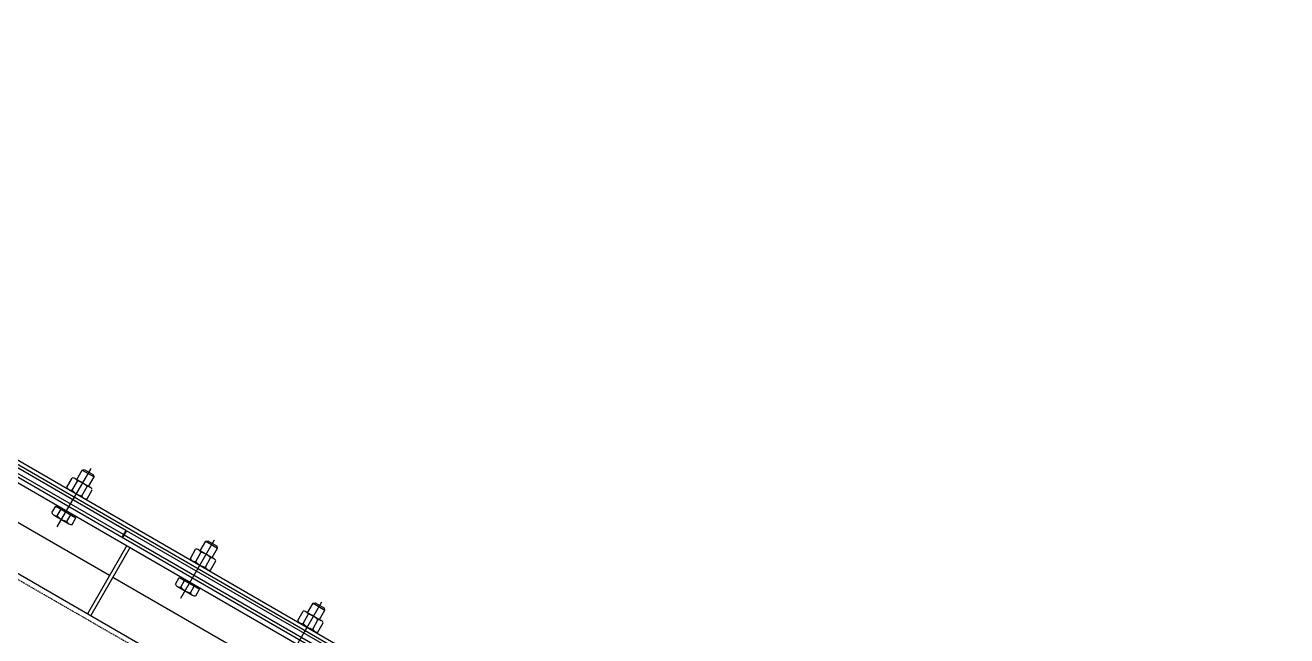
# Model space of a CAD drawing. Header units: millimetres. Extents: x 2827 to 6143, y 72 to 478.
# Drawn here: x 4479.8 to 4734.2, y 289.8 to 412.9 of the extents above; entities that cross this region are included whole.
import ezdxf

# ---------------------------------------------------------------- set-up
doc = ezdxf.new("R2010")
doc.units = ezdxf.units.MM
for name, pattern in [('ACAD_ISO02W100', [15, 12, -3]), ('CENTER', [50.8, 31.75, -6.35, 6.35, -6.35]), ('HIDDEN', [0.2, 0.1, -0.1])]:
    doc.linetypes.add(name, pattern=pattern)
for name, color, linetype, lineweight in [('中心线', 1, 'CENTER', 13), ('尺寸线', 22, 'Continuous', 13), ('虚线', 8, 'ACAD_ISO02W100', 13)]:
    doc.layers.add(name, color=color, linetype=linetype, lineweight=lineweight)

msp = doc.modelspace()

# ---------------------------------------------------------------- linework, layer by layer
at = {"color": 7, "linetype": 'Continuous', "lineweight": -3}
for p, q in [((4733.81, 176.65), (4326.16, 412.21)), ((4734.19, 177.3), (4326.54, 412.86)), ((4325.04, 410.27), (4732.82, 174.92)), ((4324.54, 409.4), (4732.32, 174.06)), ((4724.38, 160.3), (4316.6, 395.64)), ((4499.66, 310.17), (4453.66, 336.73)), ((4500.16, 311.03), (4454.16, 337.59)), ((4450.97, 328.49), (4496.87, 302)), ((4490.23, 321.29), (4491.33, 323.2)), ((4491.33, 323.2), (4491.74, 323.3)), ((4491.33, 323.2), (4493.73, 321.85)), ((4491.74, 323.3), (4493.62, 322.22)), ((4488.24, 319.76), (4489.3, 321.59)), ((4489.3, 319.15), (4490.36, 320.98)), ((4489.93, 321.46), (4492.94, 319.72)), ((4492.61, 319.91), (4493.73, 321.85)), ((4493.73, 321.85), (4493.62, 322.22)), ((4488.67, 319.27), (4491.68, 317.54)), ((4491.25, 318.02), (4492.31, 319.85)), ((4492.32, 317.41), (4493.37, 319.24)), ((4485.23, 314.58), (4486, 315.92)), ((4486, 315.92), (4490.08, 313.57)), ((4485.66, 314.1), (4488.67, 312.36)), ((4486.29, 313.97), (4487.06, 315.31)), ((4488.24, 312.84), (4489.01, 314.18)), ((4489.3, 312.23), (4490.08, 313.57)), ((4500.16, 311.03), (4499.35, 309.63)), ((4500.27, 310.97), (4499.46, 309.56)), ((4546.27, 284.41), (4500.27, 310.97)), ((4500.33, 307.99), (4492.39, 294.24)), ((4545.77, 283.55), (4499.77, 310.1)), ((4515.13, 306.92), (4516.24, 308.83)), ((4516.24, 308.83), (4516.65, 308.93)), ((4516.24, 308.83), (4518.63, 307.48)), ((4516.65, 308.93), (4518.52, 307.85)), ((4518.63, 307.48), (4518.52, 307.85)), ((4500.98, 307.62), (4493.04, 293.87)), ((4513.14, 305.39), (4514.2, 307.22)), ((4514.21, 304.78), (4515.26, 306.6)), ((4514.83, 307.09), (4517.85, 305.35)), ((4516.16, 303.65), (4517.21, 305.48)), ((4517.51, 305.54), (4518.63, 307.48)), ((4513.57, 304.9), (4516.58, 303.16)), ((4517.22, 303.04), (4518.27, 304.87)), ((4497.52, 301.62), (4543.43, 275.13)), ((4510.13, 300.21), (4510.9, 301.55)), ((4510.9, 301.55), (4514.98, 299.2)), ((4511.19, 299.6), (4511.97, 300.94)), ((4510.56, 299.73), (4513.57, 297.99)), ((4513.14, 298.47), (4513.92, 299.81)), ((4514.21, 297.86), (4514.98, 299.2)), ((4536.78, 294.42), (4537.89, 296.33)), ((4537.89, 296.33), (4538.3, 296.44)), ((4537.89, 296.33), (4540.28, 294.98)), ((4538.3, 296.44), (4540.17, 295.35)), ((4540.28, 294.98), (4540.17, 295.35)), ((4534.79, 292.89), (4535.85, 294.72)), ((4535.86, 292.28), (4536.91, 294.11)), ((4536.49, 294.59), (4539.5, 292.86)), ((4537.81, 291.15), (4538.86, 292.98)), ((4539.17, 293.05), (4540.28, 294.98)), ((4535.22, 292.41), (4538.23, 290.67)), ((4538.87, 290.54), (4539.93, 292.37))]:
    msp.add_line(p, q, dxfattribs=at)
for centre, radius, start, end in [((4489.45, 320.72), 0.884, 57.1299, 100.0633), ((4489.53, 320.67), 0.884, 19.9367, 62.8701), ((4489.8, 317.7), 3.33, 60.4883, 80.2898), ((4489.75, 317.72), 3.33, 39.7102, 59.5117), ((4489.07, 320.06), 0.884, 199.9367, 242.8701), ((4489.15, 320.02), 0.884, 237.1299, 280.0633), ((4491.86, 321.27), 3.33, 219.7102, 239.5117), ((4491.81, 321.3), 3.33, 240.4883, 260.2898), ((4492.08, 318.32), 0.884, 199.9367, 242.8701), ((4492.46, 318.98), 0.884, 57.1299, 100.0633), ((4492.54, 318.94), 0.884, 19.9367, 62.8701), ((4492.16, 318.28), 0.884, 237.1299, 280.0633), ((4486.06, 314.89), 0.884, 199.9367, 242.8701), ((4486.14, 314.84), 0.884, 237.1299, 280.0633), ((4488.85, 316.1), 3.33, 219.7102, 239.5117), ((4488.8, 316.13), 3.33, 240.4883, 260.2898), ((4489.07, 313.15), 0.884, 199.9367, 242.8701), ((4489.15, 313.1), 0.884, 237.1299, 280.0633), ((4513.97, 305.69), 0.884, 199.9367, 242.8701), ((4514.35, 306.35), 0.884, 57.1299, 100.0633), ((4514.43, 306.3), 0.884, 19.9367, 62.8701), ((4514.7, 303.32), 3.33, 60.4883, 80.2898), ((4514.65, 303.35), 3.33, 39.7102, 59.5117), ((4517.37, 304.61), 0.884, 57.1299, 100.0633), ((4517.44, 304.56), 0.884, 19.9367, 62.8701), ((4514.05, 305.65), 0.884, 237.1299, 280.0633), ((4516.77, 306.9), 3.33, 219.7102, 239.5117), ((4516.72, 306.93), 3.33, 240.4883, 260.2898), ((4516.99, 303.95), 0.884, 199.9367, 242.8701), ((4517.06, 303.91), 0.884, 237.1299, 280.0633), ((4510.96, 300.51), 0.884, 199.9367, 242.8701), ((4511.04, 300.47), 0.884, 237.1299, 280.0633), ((4513.75, 301.73), 3.33, 219.7102, 239.5117), ((4513.71, 301.75), 3.33, 240.4883, 260.2898), ((4513.98, 298.77), 0.884, 199.9367, 242.8701), ((4514.05, 298.73), 0.884, 237.1299, 280.0633), ((4535.63, 293.19), 0.884, 199.9367, 242.8701), ((4536.01, 293.85), 0.884, 57.1299, 100.0633), ((4536.08, 293.81), 0.884, 19.9367, 62.8701), ((4536.35, 290.83), 3.33, 60.4883, 80.2898), ((4536.3, 290.86), 3.33, 39.7102, 59.5117), ((4539.02, 292.11), 0.884, 57.1299, 100.0633), ((4539.09, 292.07), 0.884, 19.9367, 62.8701), ((4535.7, 293.15), 0.884, 237.1299, 280.0633), ((4538.42, 294.41), 3.33, 219.7102, 239.5117), ((4538.37, 294.43), 3.33, 240.4883, 260.2898), ((4538.64, 291.46), 0.884, 199.9367, 242.8701), ((4538.71, 291.41), 0.884, 237.1299, 280.0633)]:
    msp.add_arc(centre, radius, start, end, dxfattribs=at)
at = {"layer": '中心线', "lineweight": -3}
for p, q in [((4486.3, 311.72), (4493.11, 323.52)), ((4511.2, 297.35), (4518.01, 309.15)), ((4532.85, 284.85), (4539.66, 296.65))]:
    msp.add_line(p, q, dxfattribs=at)
at = {"layer": '尺寸线', "lineweight": -3}
for p, q in [((4486.3, 311.72), (4493.11, 323.52)), ((4511.2, 297.35), (4518.01, 309.15)), ((4532.85, 284.85), (4539.66, 296.65))]:
    msp.add_line(p, q, dxfattribs=at)
at = {"layer": '虚线', "color": 251, "linetype": 'HIDDEN', "lineweight": -3}
msp.add_line((4724.55, 159.05), (4339.66, 381.18), dxfattribs=at)

doc.saveas('drawing.dxf')
